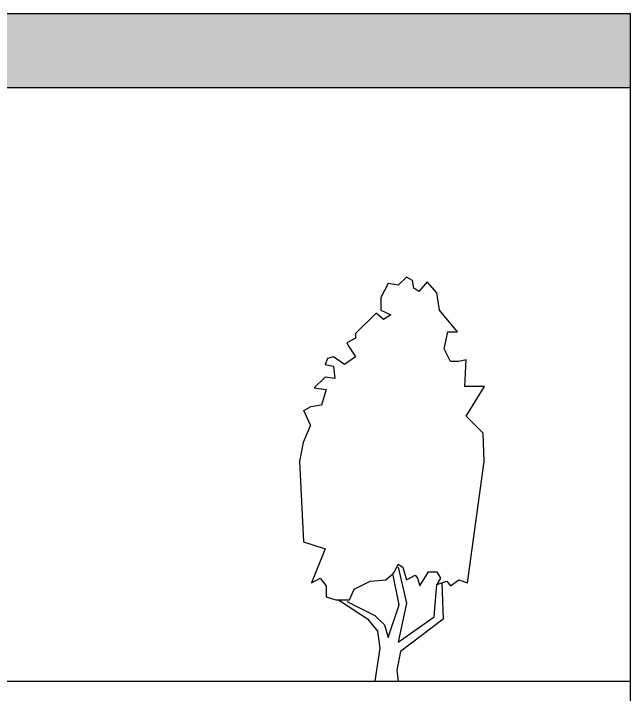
# Model space of a CAD drawing. Header units: millimetres. Extents: x 13268 to 164478, y 289082 to 363688.
# Drawn here: x 147019 to 164478, y 344409 to 363688 of the extents above; entities that cross this region are included whole.
import ezdxf

# ---------------------------------------------------------------- set-up
doc = ezdxf.new("R2010")
doc.units = ezdxf.units.MM
doc.layers.add('www.cad-blocks.net', color=7, linetype='Continuous')

# ---------------------------------------------------------------- blocks, each defined once
blk = doc.blocks.new('A$C70DA39F9')
for p, q in [((2165, 8167), (1992, 8009)), ((2287, 8104), (2165, 8167)), ((1796, 8041), (1648, 7757)), ((1992, 8009), (1796, 8041)), ((2312, 7946), (2287, 8104)), ((2583, 8072), (2410, 7883)), ((2780, 7853), (2583, 8072)), ((2410, 7883), (2312, 7946)), ((2829, 7505), (2779, 7852)), ((1648, 7757), (1648, 7505)), ((1550, 7442), (1131, 7032)), ((1697, 7316), (1550, 7442)), ((1648, 7505), (1845, 7410)), ((3198, 7063), (2829, 7505)), ((1845, 7410), (1697, 7316)), ((1131, 7032), (1131, 6937)), ((2927, 6717), (3001, 7063)), ((3001, 7063), (3198, 7063)), ((1131, 6937), (959, 6843)), ((959, 6843), (1008, 6748)), ((1008, 6748), (1131, 6559)), ((3050, 6464), (2927, 6717)), ((566, 6527), (517, 6401)), ((689, 6559), (566, 6527)), ((910, 6401), (689, 6559)), ((1131, 6559), (910, 6401)), ((3370, 6496), (3222, 6464)), ((3344, 5960), (3370, 6496)), ((517, 6401), (689, 6370)), ((689, 6370), (713, 6117)), ((3222, 6464), (3050, 6464)), ((521, 6149), (295, 5928)), ((713, 6117), (521, 6149)), ((295, 5928), (541, 5897)), ((3739, 5960), (3344, 5960)), ((3367, 5361), (3739, 5960)), ((541, 5897), (443, 5581)), ((90, 5473), (221, 5550)), ((443, 5581), (221, 5550)), ((221, 5176), (90, 5473)), ((3714, 5014), (3367, 5361)), ((221, 5176), (74, 4825)), ((3734, 4442), (3714, 5014)), ((74, 4825), (0, 4446)), ((0, 4446), (84, 2814)), ((3394, 1987), (3734, 4442)), ((84, 2814), (520, 2676)), ((520, 2676), (246, 1987)), ((1919, 2207), (1992, 2365)), ((1992, 2365), (2091, 2302)), ((1894, 2176), (1919, 2207)), ((1992, 2302), (2165, 1577)), ((2091, 2302), (2165, 2050)), ((2435, 1924), (2607, 2207)), ((2607, 2207), (2779, 2207)), ((2779, 2207), (2853, 2081)), ((246, 1987), (418, 2081)), ((418, 2081), (541, 1924)), ((1746, 2050), (1894, 2176)), ((2017, 1545), (1894, 2144)), ((2165, 2050), (2337, 2144)), ((2337, 2144), (2386, 2081)), ((2386, 2081), (2435, 1924)), ((2853, 2081), (2779, 1955)), ((1107, 1860), (1427, 2018)), ((1427, 2018), (1746, 2050)), ((2724, 1300), (2779, 1955)), ((2779, 1955), (2976, 2018)), ((2878, 1987), (2908, 1254)), ((2976, 2018), (3050, 1924)), ((3050, 1924), (3222, 2050)), ((3222, 2050), (3394, 1987)), ((541, 1924), (541, 1703)), ((1008, 1640), (1107, 1860)), ((541, 1703), (738, 1640)), ((738, 1640), (1008, 1640)), ((787, 1640), (1377, 1261)), ((959, 1608), (1525, 1324)), ((1796, 883), (2017, 1545)), ((2165, 1577), (1992, 788)), ((1377, 1261), (1574, 1009)), ((1525, 1324), (1722, 1135)), ((1992, 788), (2724, 1300)), ((2908, 1254), (2042, 599)), ((1722, 1135), (1796, 883)), ((1574, 1009), (1623, 662)), ((1623, 662), (1525, 0)), ((2042, 599), (1968, 221)), ((1968, 221), (1992, 0))]:
    blk.add_line(p, q)
blk = doc.blocks.new('format')
at = {"layer": 'www.cad-blocks.net', "true_color": 0x546d8e}
h = blk.add_hatch(color=155, dxfattribs=at)
h.set_gradient(color1=(68, 68, 68), color2=(84, 109, 142), tint=1)
h.paths.add_polyline_path([(20726, 363688), (20726, 361592), (164478, 361592), (164478, 363688)])
at = {"layer": 'www.cad-blocks.net', "color": 155, "true_color": 0x546d8e}
for p, q in [((20726, 363688), (164478, 363688)), ((164478, 289082), (164478, 363688)), ((20726, 361592), (164478, 361592)), ((20726, 361592), (164478, 361592)), ((20726, 344787), (164478, 344787))]:
    blk.add_line(p, q, dxfattribs=at)

msp = doc.modelspace()

# ---------------------------------------------------------------- block references
msp.add_blockref('format', (0, 0))
at = {"xscale": 1.4, "yscale": 1.4, "zscale": 1.4}
msp.add_blockref('A$C70DA39F9', (155111, 344787), dxfattribs=at)

doc.saveas('drawing.dxf')
